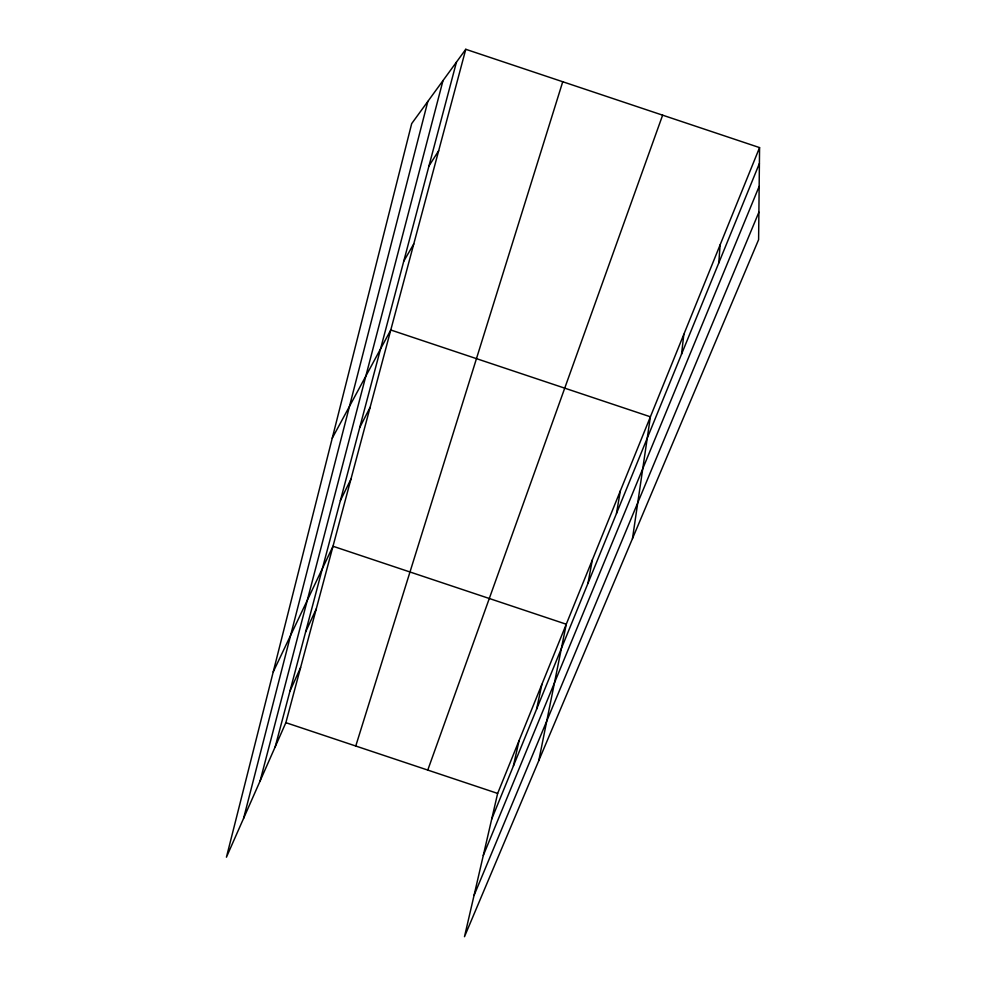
<?xml version="1.0" encoding="UTF-8"?>
<svg xmlns="http://www.w3.org/2000/svg" width="986" height="986" viewBox="0 0 986 986"><rect width="100%" height="100%" fill="white"/><g stroke="black" fill="none" stroke-linecap="round" stroke-linejoin="round"><path stroke-width="1.48" d="M759.565 147.604L758.604 239.672L464.492 936.7L497.647 793.422L759.565 147.604L465.774 49.3L411.692 123.607L226.435 857.191L285.866 722.676L465.774 49.3M718.782 262.942L720.113 244.885M681.536 354.159L683.84 334.316M632.482 538.578L650.39 416.795L390.776 329.99L332.245 438.215M616.496 513.435L620.317 490.954M587.952 583.355L592.34 559.925M538.787 760.637L566.26 624.224L332.997 546.256L273.221 671.922M536.606 709.131L541.893 684.321M513.423 765.9L519.067 740.597M243.579 818.405L427.838 101.422M260.119 780.937L442.997 80.593M275.217 746.784L456.469 62.081M355.761 746.02L562.735 81.752M427.764 770.078L662.629 115.177M491.706 819.095L759.405 163.454M483.288 855.478L759.158 186.379M474.056 895.387L758.9 212.187M289.921 691.223L300.582 667.596M305.611 631.94L316.26 608.917M340.38 500.605L350.905 479.221M359.705 427.591L370.12 407.317M403.742 261.253L413.763 243.973M428.959 165.981L438.671 150.735M285.866 722.676L497.647 793.422"/></g></svg>
